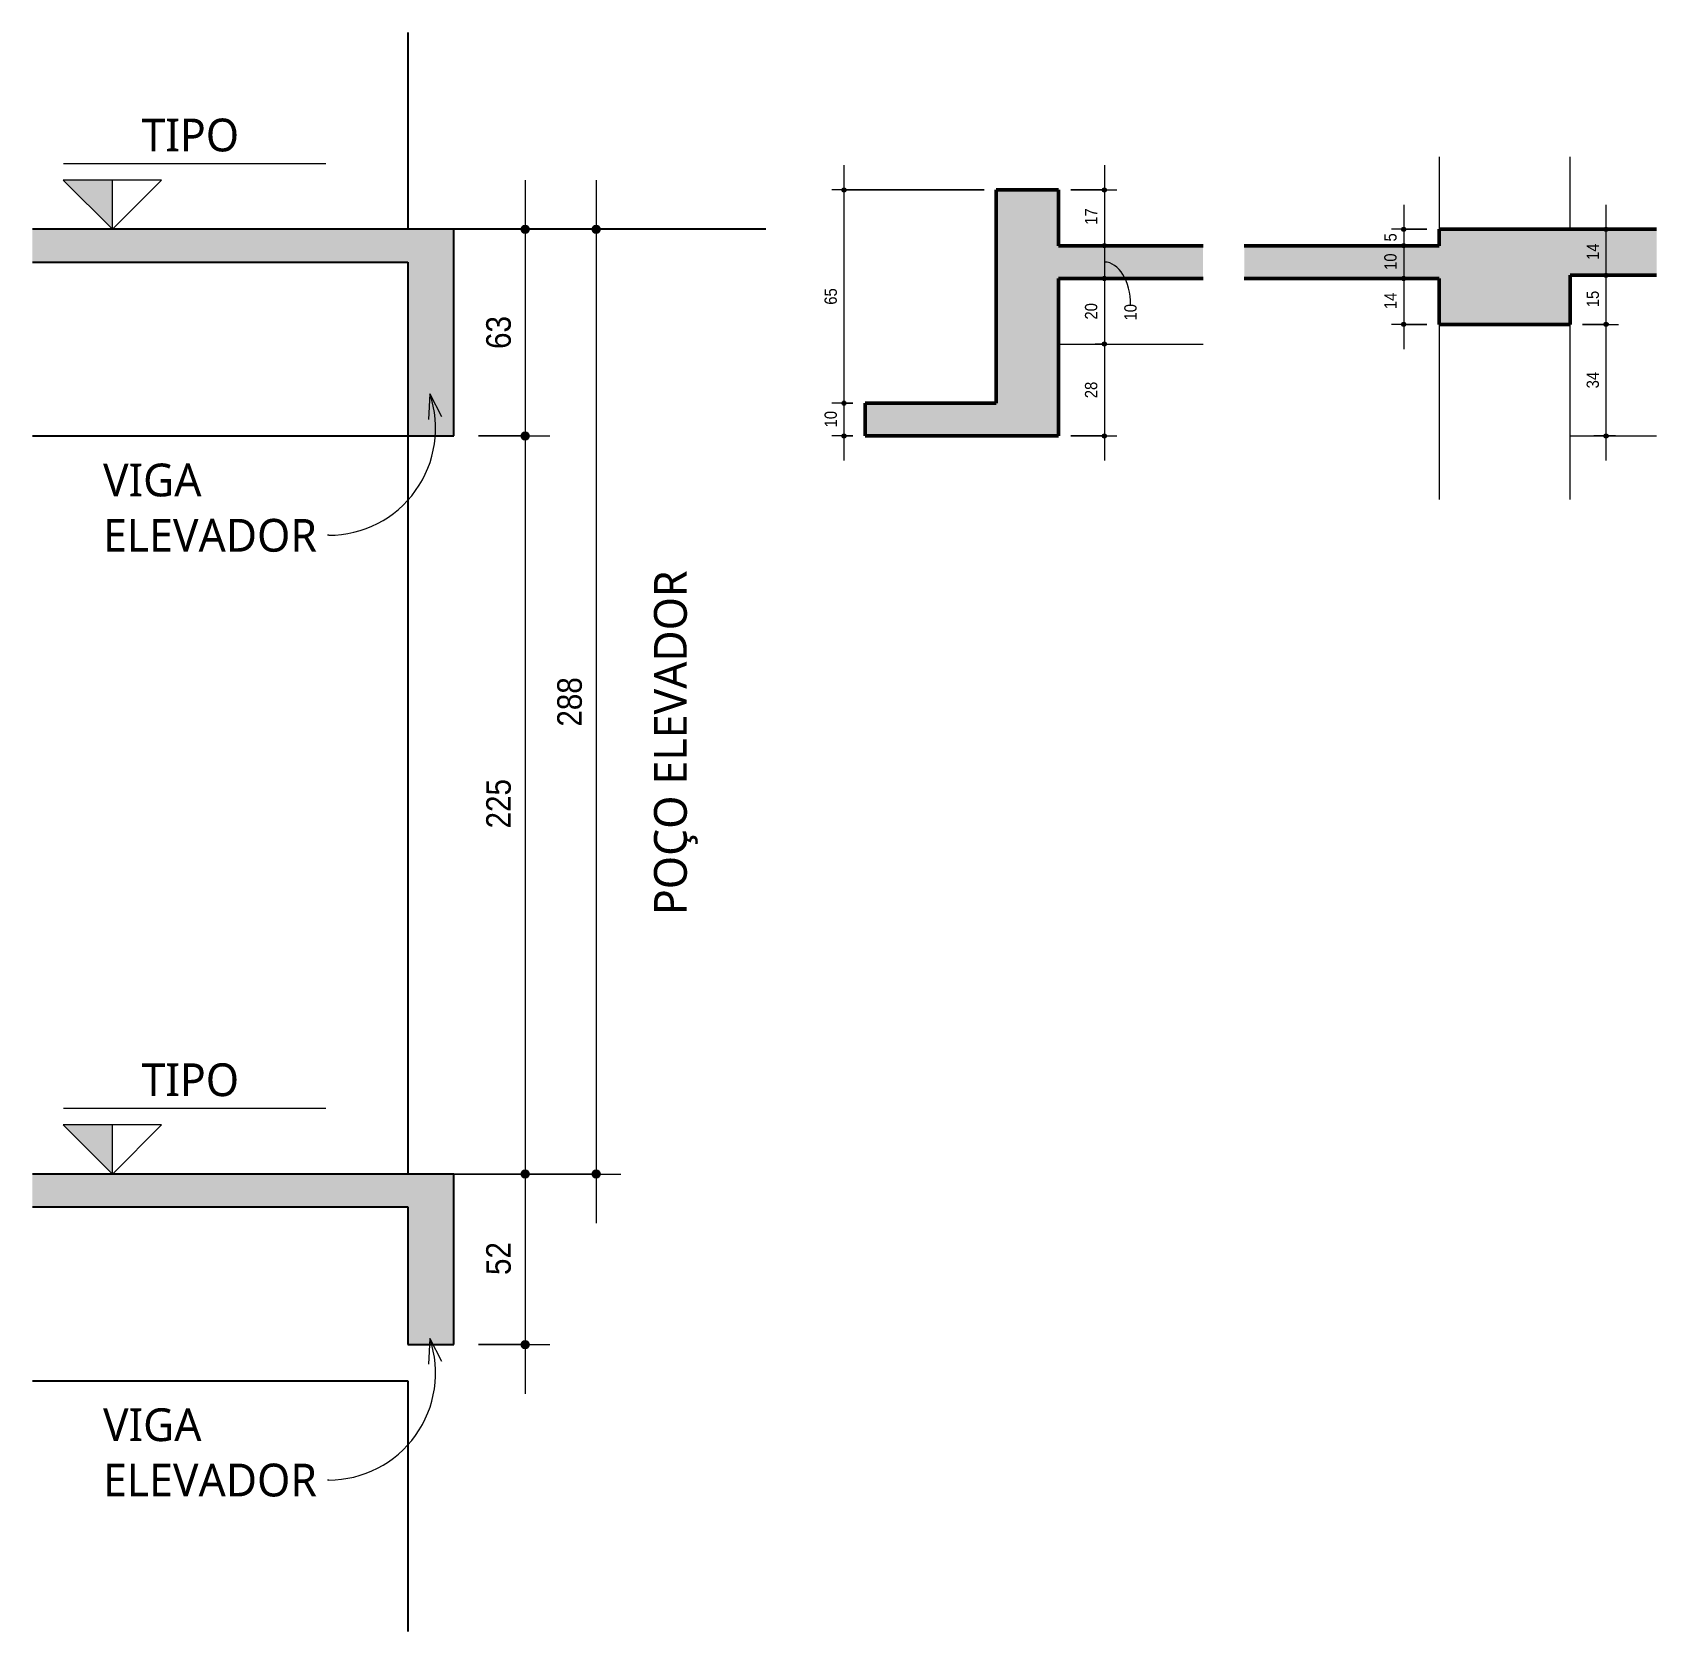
# Model space of a CAD drawing. Header units: centimetres. Extents: x -1968 to 25888, y -1244 to 84208.
# Drawn here: x 7335.2 to 7830.3, y 77005.5 to 77493 of the extents above; entities that cross this region are included whole.
import ezdxf

# ---------------------------------------------------------------- set-up
doc = ezdxf.new("R2010")
doc.units = ezdxf.units.CM
for name, color, linetype, lineweight in [('A-ANNO-DIMS', 7, 'Continuous', 9), ('A-ANNO-DIMS-25', 7, 'Continuous', 9), ('A-ANNO-DIMS-50', 7, 'Continuous', 9), ('A-DETL-GENF', 7, 'Continuous', 18), ('A-DETL-THIN', 7, 'Continuous', 18), ('A-FLOR', 7, 'Continuous', 18), ('G-ANNO-TEXT', 7, 'Continuous', 9), ('S-BEAM', 7, 'Continuous', 18), ('S-COLS', 7, 'Continuous', 18)]:
    doc.layers.add(name, color=color, linetype=linetype, lineweight=lineweight)
doc.layers.add('A-DETL', color=7, linetype='Continuous', lineweight=18, true_color=0x00a600)
doc.styles.add('Fira Sans', font='', dxfattribs={"width": 0.9, "height": 7.5})
doc.styles.add('Fira Sans_3', font='', dxfattribs={"width": 0.9, "height": 3.75})
doc.styles.add('Gadugi', font='gadugi.ttf', dxfattribs={"height": 10})
doc.styles.get('Fira Sans').set_extended_font_data('Fira Sans')
doc.styles.get('Fira Sans_3').set_extended_font_data('Fira Sans')
doc.dimstyles.new('PED_R80_1_5mm_ACIMA_As_ESQ__R00_3', dxfattribs={"dimscale": 30.48, "dimtxt": 10.229846, "dimasz": 0.328084, "dimexe": 0.246063, "dimexo": 0.246063, "dimgap": 0.049213, "dimtad": 1, "dimdec": 1, "dimrnd": 0.5, "dimdsep": 46, "dimtxsty": 'Fira Sans', "dimblk1": 'DOTSMALL', "dimblk2": 'DOTSMALL', "dimsah": 1, "dimcen": 0.09, "dimdle": 0.492126, "dimazin": 0, "dimtfac": 1, "dimtdec": 4, "dimtix": 1, "dimtmove": 0, "dimatfit": 3, "dimfxl": 1, "dimtvp": 1, "dimtolj": 1, "dimtzin": 0, "dimarcsym": 2})
doc.dimstyles.new('PED_R80_1_5mm_ACIMA_As_ESQ__R00_4', dxfattribs={"dimscale": 30.48, "dimtxt": 5.114923, "dimasz": 0.164042, "dimexe": 0.123031, "dimexo": 0.123031, "dimgap": 0.024606, "dimtad": 1, "dimdec": 1, "dimrnd": 0.5, "dimdsep": 46, "dimtxsty": 'Fira Sans_3', "dimblk1": 'DOTSMALL', "dimblk2": 'DOTSMALL', "dimsah": 1, "dimcen": 0.09, "dimdle": 0.246063, "dimazin": 0, "dimtfac": 1, "dimtdec": 4, "dimtix": 1, "dimtmove": 0, "dimatfit": 3, "dimfxl": 1, "dimtvp": 1, "dimtolj": 1, "dimtzin": 0, "dimarcsym": 2})
doc.dimstyles.new('PED_R80_1_5mm_ACIMA_As_ESQ__R00_5', dxfattribs={"dimscale": 30.48, "dimtxt": 5.114923, "dimasz": 0.164042, "dimexe": 0.123031, "dimexo": 0.123031, "dimgap": 0.024606, "dimtad": 1, "dimdec": 1, "dimrnd": 0.5, "dimdsep": 46, "dimtxsty": 'Fira Sans_3', "dimblk1": 'DOTSMALL', "dimblk2": 'DOTSMALL', "dimsah": 1, "dimcen": 0.09, "dimdle": 0.246063, "dimazin": 0, "dimtfac": 1, "dimtdec": 4, "dimtix": 1, "dimtmove": 1, "dimatfit": 3, "dimfxl": 1, "dimtvp": 1, "dimtolj": 1, "dimtzin": 0, "dimarcsym": 2})

# ---------------------------------------------------------------- blocks, each defined once
blk = doc.blocks.new('DIMBLOCK398-CT100 - CORTE VIGA_ELEVADOR')
at = {"layer": 'A-ANNO-DIMS-50', "true_color": 0x000032}
h = blk.add_hatch(color=178, dxfattribs=at)
edge = h.paths.add_edge_path(flags=0)
edge.add_arc((7485.38, 77433), 1.25, 0, 360)
h = blk.add_hatch(color=178, dxfattribs=at)
edge = h.paths.add_edge_path(flags=0)
edge.add_arc((7485.38, 77370), 1.25, 0, 360)
at = {"layer": 'A-ANNO-DIMS-50', "color": 178, "true_color": 0x000032}
for p, q in [((7485.38, 77448), (7485.38, 77370)), ((7471.11, 77433), (7492.88, 77433)), ((7485.38, 77433), (7471.11, 77433)), ((7471.11, 77370), (7492.88, 77370)), ((7485.38, 77370), (7471.11, 77370))]:
    blk.add_line(p, q, dxfattribs=at)
for centre in [(7485.38, 77433), (7485.38, 77370)]:
    blk.add_circle(centre, 1.25, dxfattribs=at)
at = {"layer": 'A-ANNO-DIMS-50', "color": 0, "insert": (7473.5, 77396.52), "char_height": 7.5, "width": 11.9611, "attachment_point": 1, "rotation": 90, "line_spacing_factor": 1.049215, "style": 'Fira Sans'}
blk.add_mtext('63', dxfattribs=at)
blk = doc.blocks.new('_DotSmall')
at = {"color": 0, "linetype": 'ByBlock', "const_width": 0.5}
blk.add_lwpolyline([(-0.0625, 0, 1), (0.0625, 0, 1)], format="xyb", close=True, dxfattribs=at)
blk = doc.blocks.new('DIMBLOCK399-CT100 - CORTE VIGA_ELEVADOR')
at = {"layer": 'A-ANNO-DIMS-50', "true_color": 0x000032}
h = blk.add_hatch(color=178, dxfattribs=at)
edge = h.paths.add_edge_path(flags=0)
edge.add_arc((7485.38, 77370), 1.25, 0, 360)
h = blk.add_hatch(color=178, dxfattribs=at)
edge = h.paths.add_edge_path(flags=0)
edge.add_arc((7485.38, 77145), 1.25, 0, 360)
at = {"layer": 'A-ANNO-DIMS-50', "color": 178, "true_color": 0x000032}
for p, q in [((7471.11, 77370), (7492.88, 77370)), ((7485.38, 77370), (7471.11, 77370)), ((7485.38, 77370), (7485.38, 77145)), ((7471.11, 77145), (7492.88, 77145)), ((7485.38, 77145), (7471.11, 77145))]:
    blk.add_line(p, q, dxfattribs=at)
for centre in [(7485.38, 77370), (7485.38, 77145)]:
    blk.add_circle(centre, 1.25, dxfattribs=at)
at = {"layer": 'A-ANNO-DIMS-50', "color": 0, "insert": (7473.5, 77250.35), "char_height": 7.5, "width": 17.1547, "attachment_point": 1, "rotation": 90, "line_spacing_factor": 1.049215, "style": 'Fira Sans'}
blk.add_mtext('225', dxfattribs=at)
blk = doc.blocks.new('DIMBLOCK400-CT100 - CORTE VIGA_ELEVADOR')
at = {"layer": 'A-ANNO-DIMS-50', "true_color": 0x000032}
h = blk.add_hatch(color=178, dxfattribs=at)
edge = h.paths.add_edge_path(flags=0)
edge.add_arc((7485.38, 77145), 1.25, 0, 360)
h = blk.add_hatch(color=178, dxfattribs=at)
edge = h.paths.add_edge_path(flags=0)
edge.add_arc((7485.38, 77093), 1.25, 0, 360)
at = {"layer": 'A-ANNO-DIMS-50', "color": 178, "true_color": 0x000032}
for p, q in [((7471.11, 77145), (7492.88, 77145)), ((7485.38, 77145), (7471.11, 77145)), ((7485.38, 77145), (7485.38, 77078)), ((7471.11, 77093), (7492.88, 77093)), ((7485.38, 77093), (7471.11, 77093))]:
    blk.add_line(p, q, dxfattribs=at)
for centre in [(7485.38, 77145), (7485.38, 77093)]:
    blk.add_circle(centre, 1.25, dxfattribs=at)
at = {"layer": 'A-ANNO-DIMS-50', "color": 0, "insert": (7473.5, 77114.21), "char_height": 7.5, "width": 11.4889, "attachment_point": 1, "rotation": 90, "line_spacing_factor": 1.049215, "style": 'Fira Sans'}
blk.add_mtext('52', dxfattribs=at)
blk = doc.blocks.new('DIMBLOCK401-CT100 - CORTE VIGA_ELEVADOR')
at = {"layer": 'A-ANNO-DIMS-50', "true_color": 0x000032}
h = blk.add_hatch(color=178, dxfattribs=at)
edge = h.paths.add_edge_path(flags=0)
edge.add_arc((7507.04, 77433), 1.25, 0, 360)
h = blk.add_hatch(color=178, dxfattribs=at)
edge = h.paths.add_edge_path(flags=0)
edge.add_arc((7507.04, 77145), 1.25, 0, 360)
at = {"layer": 'A-ANNO-DIMS-50', "color": 178, "true_color": 0x000032}
for p, q in [((7507.04, 77448), (7507.04, 77130)), ((7457.11, 77433), (7514.54, 77433)), ((7507.04, 77433), (7457.11, 77433)), ((7457.11, 77145), (7514.54, 77145)), ((7507.04, 77145), (7457.11, 77145))]:
    blk.add_line(p, q, dxfattribs=at)
for centre in [(7507.04, 77433), (7507.04, 77145)]:
    blk.add_circle(centre, 1.25, dxfattribs=at)
at = {"layer": 'A-ANNO-DIMS-50', "color": 0, "insert": (7495.16, 77281.39), "char_height": 7.5, "width": 18.2563, "attachment_point": 1, "rotation": 90, "line_spacing_factor": 1.049215, "style": 'Fira Sans'}
blk.add_mtext('288', dxfattribs=at)
blk = doc.blocks.new('DIMBLOCK402-DT100 - DETALHE 1')
at = {"layer": 'A-ANNO-DIMS-25', "true_color": 0x000032}
h = blk.add_hatch(color=178, dxfattribs=at)
edge = h.paths.add_edge_path(flags=0)
edge.add_arc((7582.61, 77380), 0.625, 0, 360)
h = blk.add_hatch(color=178, dxfattribs=at)
edge = h.paths.add_edge_path(flags=0)
edge.add_arc((7582.61, 77370), 0.625, 0, 360)
at = {"layer": 'A-ANNO-DIMS-25', "color": 178, "true_color": 0x000032}
for p, q in [((7585.28, 77380), (7578.86, 77380)), ((7582.61, 77362.5), (7582.61, 77380)), ((7582.61, 77380), (7585.28, 77380)), ((7585.28, 77370), (7578.86, 77370)), ((7582.61, 77370), (7585.28, 77370))]:
    blk.add_line(p, q, dxfattribs=at)
for centre in [(7582.61, 77380), (7582.61, 77370)]:
    blk.add_circle(centre, 0.625, dxfattribs=at)
at = {"layer": 'A-ANNO-DIMS-25', "color": 0, "insert": (7576.66, 77372.61), "char_height": 3.75, "width": 5.7445, "attachment_point": 1, "rotation": 90, "line_spacing_factor": 1.049215, "style": 'Fira Sans_3'}
blk.add_mtext('10', dxfattribs=at)
blk = doc.blocks.new('DIMBLOCK403-DT100 - DETALHE 1')
at = {"layer": 'A-ANNO-DIMS-25', "true_color": 0x000032}
h = blk.add_hatch(color=178, dxfattribs=at)
edge = h.paths.add_edge_path(flags=0)
edge.add_arc((7582.61, 77445), 0.625, 0, 360)
h = blk.add_hatch(color=178, dxfattribs=at)
edge = h.paths.add_edge_path(flags=0)
edge.add_arc((7582.61, 77380), 0.625, 0, 360)
at = {"layer": 'A-ANNO-DIMS-25', "color": 178, "true_color": 0x000032}
for p, q in [((7582.61, 77380), (7582.61, 77452.5)), ((7625.28, 77445), (7578.86, 77445)), ((7582.61, 77445), (7625.28, 77445)), ((7585.28, 77380), (7578.86, 77380)), ((7582.61, 77380), (7585.28, 77380))]:
    blk.add_line(p, q, dxfattribs=at)
for centre in [(7582.61, 77445), (7582.61, 77380)]:
    blk.add_circle(centre, 0.625, dxfattribs=at)
at = {"layer": 'A-ANNO-DIMS-25', "color": 0, "insert": (7576.66, 77410.01), "char_height": 3.75, "width": 5.9805, "attachment_point": 1, "rotation": 90, "line_spacing_factor": 1.049215, "style": 'Fira Sans_3'}
blk.add_mtext('65', dxfattribs=at)
blk = doc.blocks.new('DIMBLOCK404-DT100 - DETALHE 1')
at = {"layer": 'A-ANNO-DIMS-25', "true_color": 0x000032}
h = blk.add_hatch(color=178, dxfattribs=at)
edge = h.paths.add_edge_path(flags=0)
edge.add_arc((7661.99, 77445), 0.625, 0, 360)
h = blk.add_hatch(color=178, dxfattribs=at)
edge = h.paths.add_edge_path(flags=0)
edge.add_arc((7661.99, 77428), 0.625, 0, 360)
at = {"layer": 'A-ANNO-DIMS-25', "color": 178, "true_color": 0x000032}
for p, q in [((7661.99, 77452.5), (7661.99, 77428)), ((7651.78, 77445), (7665.74, 77445)), ((7661.99, 77445), (7651.78, 77445)), ((7659.13, 77428), (7665.74, 77428)), ((7661.99, 77428), (7659.13, 77428))]:
    blk.add_line(p, q, dxfattribs=at)
for centre in [(7661.99, 77445), (7661.99, 77428)]:
    blk.add_circle(centre, 0.625, dxfattribs=at)
at = {"layer": 'A-ANNO-DIMS-25', "color": 0, "insert": (7656.05, 77434.37), "char_height": 3.75, "width": 5.1149, "attachment_point": 1, "rotation": 90, "line_spacing_factor": 1.049215, "style": 'Fira Sans_3'}
blk.add_mtext('17', dxfattribs=at)
blk = doc.blocks.new('DIMBLOCK405-DT100 - DETALHE 1')
at = {"layer": 'A-ANNO-DIMS-25', "true_color": 0x000032}
h = blk.add_hatch(color=178, dxfattribs=at)
edge = h.paths.add_edge_path(flags=0)
edge.add_arc((7661.99, 77428), 0.625, 0, 360)
h = blk.add_hatch(color=178, dxfattribs=at)
edge = h.paths.add_edge_path(flags=0)
edge.add_arc((7661.99, 77418), 0.625, 0, 360)
at = {"layer": 'A-ANNO-DIMS-25', "color": 178, "true_color": 0x000032}
for p, q in [((7659.13, 77428), (7665.74, 77428)), ((7661.99, 77428), (7659.13, 77428)), ((7661.99, 77428), (7661.99, 77418)), ((7659.13, 77418), (7665.74, 77418)), ((7661.99, 77418), (7659.13, 77418))]:
    blk.add_line(p, q, dxfattribs=at)
for centre in [(7661.99, 77428), (7661.99, 77418)]:
    blk.add_circle(centre, 0.625, dxfattribs=at)
blk.add_ellipse((7661.99, 77409.99), major_axis=(0, 13.01), ratio=0.613101, start_param=4.712389, end_param=6.283185, dxfattribs=at)
at = {"layer": 'A-ANNO-DIMS-25', "color": 0, "insert": (7668.05, 77405.2), "char_height": 3.75, "width": 5.7445, "attachment_point": 1, "rotation": 90, "line_spacing_factor": 1.049215, "style": 'Fira Sans_3'}
blk.add_mtext('10', dxfattribs=at)
blk = doc.blocks.new('DIMBLOCK406-DT100 - DETALHE 1')
at = {"layer": 'A-ANNO-DIMS-25', "true_color": 0x000032}
h = blk.add_hatch(color=178, dxfattribs=at)
edge = h.paths.add_edge_path(flags=0)
edge.add_arc((7661.99, 77418), 0.625, 0, 360)
h = blk.add_hatch(color=178, dxfattribs=at)
edge = h.paths.add_edge_path(flags=0)
edge.add_arc((7661.99, 77398), 0.625, 0, 360)
at = {"layer": 'A-ANNO-DIMS-25', "color": 178, "true_color": 0x000032}
for p, q in [((7659.13, 77418), (7665.74, 77418)), ((7661.99, 77418), (7659.13, 77418)), ((7661.99, 77418), (7661.99, 77398)), ((7659.13, 77398), (7665.74, 77398)), ((7661.99, 77398), (7659.13, 77398))]:
    blk.add_line(p, q, dxfattribs=at)
for centre in [(7661.99, 77418), (7661.99, 77398)]:
    blk.add_circle(centre, 0.625, dxfattribs=at)
at = {"layer": 'A-ANNO-DIMS-25', "color": 0, "insert": (7656.05, 77405.48), "char_height": 3.75, "width": 6.0592, "attachment_point": 1, "rotation": 90, "line_spacing_factor": 1.049215, "style": 'Fira Sans_3'}
blk.add_mtext('20', dxfattribs=at)
blk = doc.blocks.new('DIMBLOCK407-DT100 - DETALHE 1')
at = {"layer": 'A-ANNO-DIMS-25', "true_color": 0x000032}
h = blk.add_hatch(color=178, dxfattribs=at)
edge = h.paths.add_edge_path(flags=0)
edge.add_arc((7661.99, 77398), 0.625, 0, 360)
h = blk.add_hatch(color=178, dxfattribs=at)
edge = h.paths.add_edge_path(flags=0)
edge.add_arc((7661.99, 77370), 0.625, 0, 360)
at = {"layer": 'A-ANNO-DIMS-25', "color": 178, "true_color": 0x000032}
for p, q in [((7659.13, 77398), (7665.74, 77398)), ((7661.99, 77398), (7659.13, 77398)), ((7661.99, 77398), (7661.99, 77362.5)), ((7651.78, 77370), (7665.74, 77370)), ((7661.99, 77370), (7651.78, 77370))]:
    blk.add_line(p, q, dxfattribs=at)
for centre in [(7661.99, 77398), (7661.99, 77370)]:
    blk.add_circle(centre, 0.625, dxfattribs=at)
at = {"layer": 'A-ANNO-DIMS-25', "color": 0, "insert": (7656.05, 77381.51), "char_height": 3.75, "width": 5.9805, "attachment_point": 1, "rotation": 90, "line_spacing_factor": 1.049215, "style": 'Fira Sans_3'}
blk.add_mtext('28', dxfattribs=at)
blk = doc.blocks.new('DIMBLOCK408-DT100 - DETALHE 2')
at = {"layer": 'A-ANNO-DIMS-25', "true_color": 0x000032}
h = blk.add_hatch(color=178, dxfattribs=at)
edge = h.paths.add_edge_path(flags=0)
edge.add_arc((7753.25, 77433), 0.625, 0, 360)
h = blk.add_hatch(color=178, dxfattribs=at)
edge = h.paths.add_edge_path(flags=0)
edge.add_arc((7753.25, 77428), 0.625, 0, 360)
at = {"layer": 'A-ANNO-DIMS-25', "color": 178, "true_color": 0x000032}
for p, q in [((7753.25, 77440.5), (7753.25, 77428)), ((7760.27, 77433), (7749.5, 77433)), ((7753.25, 77433), (7760.27, 77433)), ((7750.38, 77428), (7757, 77428)), ((7753.25, 77428), (7750.38, 77428))]:
    blk.add_line(p, q, dxfattribs=at)
for centre in [(7753.25, 77433), (7753.25, 77428)]:
    blk.add_circle(centre, 0.625, dxfattribs=at)
at = {"layer": 'A-ANNO-DIMS-25', "color": 0, "insert": (7747.31, 77429.29), "char_height": 3.75, "width": 2.9116, "attachment_point": 1, "rotation": 90, "line_spacing_factor": 1.049215, "style": 'Fira Sans_3'}
blk.add_mtext('5', dxfattribs=at)
blk = doc.blocks.new('DIMBLOCK409-DT100 - DETALHE 2')
at = {"layer": 'A-ANNO-DIMS-25', "true_color": 0x000032}
h = blk.add_hatch(color=178, dxfattribs=at)
edge = h.paths.add_edge_path(flags=0)
edge.add_arc((7753.25, 77428), 0.625, 0, 360)
h = blk.add_hatch(color=178, dxfattribs=at)
edge = h.paths.add_edge_path(flags=0)
edge.add_arc((7753.25, 77418), 0.625, 0, 360)
at = {"layer": 'A-ANNO-DIMS-25', "color": 178, "true_color": 0x000032}
for p, q in [((7750.38, 77428), (7757, 77428)), ((7753.25, 77428), (7750.38, 77428)), ((7753.25, 77428), (7753.25, 77418)), ((7750.38, 77418), (7757, 77418)), ((7753.25, 77418), (7750.38, 77418))]:
    blk.add_line(p, q, dxfattribs=at)
for centre in [(7753.25, 77428), (7753.25, 77418)]:
    blk.add_circle(centre, 0.625, dxfattribs=at)
at = {"layer": 'A-ANNO-DIMS-25', "color": 0, "insert": (7747.31, 77420.61), "char_height": 3.75, "width": 5.7445, "attachment_point": 1, "rotation": 90, "line_spacing_factor": 1.049215, "style": 'Fira Sans_3'}
blk.add_mtext('10', dxfattribs=at)
blk = doc.blocks.new('DIMBLOCK410-DT100 - DETALHE 2')
at = {"layer": 'A-ANNO-DIMS-25', "true_color": 0x000032}
h = blk.add_hatch(color=178, dxfattribs=at)
edge = h.paths.add_edge_path(flags=0)
edge.add_arc((7753.25, 77418), 0.625, 0, 360)
h = blk.add_hatch(color=178, dxfattribs=at)
edge = h.paths.add_edge_path(flags=0)
edge.add_arc((7753.25, 77404), 0.625, 0, 360)
at = {"layer": 'A-ANNO-DIMS-25', "color": 178, "true_color": 0x000032}
for p, q in [((7750.38, 77418), (7757, 77418)), ((7753.25, 77418), (7750.38, 77418)), ((7753.25, 77418), (7753.25, 77396.5)), ((7760.27, 77404), (7749.5, 77404)), ((7753.25, 77404), (7760.27, 77404))]:
    blk.add_line(p, q, dxfattribs=at)
for centre in [(7753.25, 77418), (7753.25, 77404)]:
    blk.add_circle(centre, 0.625, dxfattribs=at)
at = {"layer": 'A-ANNO-DIMS-25', "color": 0, "insert": (7747.31, 77408.67), "char_height": 3.75, "width": 5.5871, "attachment_point": 1, "rotation": 90, "line_spacing_factor": 1.049215, "style": 'Fira Sans_3'}
blk.add_mtext('14', dxfattribs=at)
blk = doc.blocks.new('DIMBLOCK411-DT100 - DETALHE 2')
at = {"layer": 'A-ANNO-DIMS-25', "true_color": 0x000032}
h = blk.add_hatch(color=178, dxfattribs=at)
edge = h.paths.add_edge_path(flags=0)
edge.add_arc((7814.95, 77404), 0.625, 0, 360)
h = blk.add_hatch(color=178, dxfattribs=at)
edge = h.paths.add_edge_path(flags=0)
edge.add_arc((7814.95, 77370), 0.625, 0, 360)
at = {"layer": 'A-ANNO-DIMS-25', "color": 178, "true_color": 0x000032}
for p, q in [((7807.77, 77404), (7818.7, 77404)), ((7814.95, 77404), (7807.77, 77404)), ((7814.95, 77362.5), (7814.95, 77404)), ((7817.82, 77370), (7811.2, 77370)), ((7814.95, 77370), (7817.82, 77370))]:
    blk.add_line(p, q, dxfattribs=at)
for centre in [(7814.95, 77404), (7814.95, 77370)]:
    blk.add_circle(centre, 0.625, dxfattribs=at)
at = {"layer": 'A-ANNO-DIMS-25', "color": 0, "insert": (7809.01, 77384.51), "char_height": 3.75, "width": 5.9805, "attachment_point": 1, "rotation": 90, "line_spacing_factor": 1.049215, "style": 'Fira Sans_3'}
blk.add_mtext('34', dxfattribs=at)
blk = doc.blocks.new('DIMBLOCK412-DT100 - DETALHE 2')
at = {"layer": 'A-ANNO-DIMS-25', "true_color": 0x000032}
h = blk.add_hatch(color=178, dxfattribs=at)
edge = h.paths.add_edge_path(flags=0)
edge.add_arc((7814.95, 77419), 0.625, 0, 360)
h = blk.add_hatch(color=178, dxfattribs=at)
edge = h.paths.add_edge_path(flags=0)
edge.add_arc((7814.95, 77404), 0.625, 0, 360)
at = {"layer": 'A-ANNO-DIMS-25', "color": 178, "true_color": 0x000032}
for p, q in [((7817.82, 77419), (7811.2, 77419)), ((7814.95, 77404), (7814.95, 77419)), ((7814.95, 77419), (7817.82, 77419)), ((7807.77, 77404), (7818.7, 77404)), ((7814.95, 77404), (7807.77, 77404))]:
    blk.add_line(p, q, dxfattribs=at)
for centre in [(7814.95, 77419), (7814.95, 77404)]:
    blk.add_circle(centre, 0.625, dxfattribs=at)
at = {"layer": 'A-ANNO-DIMS-25', "color": 0, "insert": (7809.01, 77409.24), "char_height": 3.75, "width": 5.4297, "attachment_point": 1, "rotation": 90, "line_spacing_factor": 1.049215, "style": 'Fira Sans_3'}
blk.add_mtext('15', dxfattribs=at)
blk = doc.blocks.new('DIMBLOCK413-DT100 - DETALHE 2')
at = {"layer": 'A-ANNO-DIMS-25', "true_color": 0x000032}
h = blk.add_hatch(color=178, dxfattribs=at)
edge = h.paths.add_edge_path(flags=0)
edge.add_arc((7814.95, 77433), 0.625, 0, 360)
h = blk.add_hatch(color=178, dxfattribs=at)
edge = h.paths.add_edge_path(flags=0)
edge.add_arc((7814.95, 77419), 0.625, 0, 360)
at = {"layer": 'A-ANNO-DIMS-25', "color": 178, "true_color": 0x000032}
for p, q in [((7814.95, 77419), (7814.95, 77440.5)), ((7807.77, 77433), (7818.7, 77433)), ((7814.95, 77433), (7807.77, 77433)), ((7817.82, 77419), (7811.2, 77419)), ((7814.95, 77419), (7817.82, 77419))]:
    blk.add_line(p, q, dxfattribs=at)
for centre in [(7814.95, 77433), (7814.95, 77419)]:
    blk.add_circle(centre, 0.625, dxfattribs=at)
at = {"layer": 'A-ANNO-DIMS-25', "color": 0, "insert": (7809.01, 77423.67), "char_height": 3.75, "width": 5.5871, "attachment_point": 1, "rotation": 90, "line_spacing_factor": 1.049215, "style": 'Fira Sans_3'}
blk.add_mtext('14', dxfattribs=at)

msp = doc.modelspace()

# ---------------------------------------------------------------- hatches: boundary and pattern name
at = {"layer": 'A-DETL-GENF'}
for points in [[(7359.52, 77433), (7359.52, 77447.97), (7344.54, 77447.97), (7359.51, 77433)], [(7359.52, 77145), (7359.52, 77159.97), (7344.54, 77159.97), (7359.51, 77145)]]:
    msp.add_hatch(color=256, dxfattribs=at).paths.add_polyline_path(points, flags=0)
at = {"layer": 'A-FLOR', "true_color": 0xa6a6a6}
for points in [[(7344.54, 77423), (7449.61, 77423), (7449.61, 77433), (7335.17, 77433), (7335.17, 77423)], [(7830.32, 77419), (7830.32, 77433), (7804.02, 77433), (7804.02, 77419)], [(7692.08, 77418), (7692.08, 77428), (7648.03, 77428), (7648.03, 77418)], [(7779.02, 77418), (7779.02, 77428), (7704.64, 77428), (7704.64, 77418)], [(7589.03, 77370), (7629.03, 77370), (7629.03, 77380), (7589.03, 77380)], [(7449.61, 77135), (7449.61, 77145), (7335.17, 77145), (7335.17, 77135), (7359.52, 77135)]]:
    msp.add_hatch(color=253, dxfattribs=at).paths.add_polyline_path(points, flags=0)
at = {"layer": 'S-BEAM', "true_color": 0xa6a6a6}
for points in [[(7648.03, 77370), (7648.03, 77445), (7629.03, 77445), (7629.03, 77370)], [(7449.61, 77370), (7463.61, 77370), (7463.61, 77433), (7449.61, 77433), (7449.61, 77423)], [(7779.02, 77404), (7804.02, 77404), (7804.02, 77433), (7764.02, 77433), (7764.03, 77428), (7779.02, 77428), (7779.02, 77418), (7764.02, 77418), (7764.02, 77404)], [(7449.61, 77093), (7463.61, 77093), (7463.61, 77145), (7449.61, 77145), (7449.61, 77135)]]:
    msp.add_hatch(color=253, dxfattribs=at).paths.add_polyline_path(points, flags=0)

# ---------------------------------------------------------------- linework, layer by layer
at = {"layer": 'A-DETL', "color": 7}
for p, q in [((7344.58, 77453.1), (7424.58, 77453.1)), ((7359.52, 77433), (7374.49, 77447.97)), ((7374.49, 77447.97), (7359.52, 77447.97)), ((7344.58, 77165.1), (7424.58, 77165.1)), ((7359.52, 77145), (7374.49, 77159.97)), ((7374.49, 77159.97), (7359.52, 77159.97))]:
    msp.add_line(p, q, dxfattribs=at)
at = {"layer": 'A-DETL-THIN'}
for p, q in [((7359.52, 77447.97), (7344.54, 77447.97)), ((7344.54, 77447.97), (7359.52, 77433)), ((7359.52, 77433), (7359.52, 77447.97)), ((7359.52, 77159.97), (7344.54, 77159.97)), ((7344.54, 77159.97), (7359.52, 77145)), ((7359.52, 77145), (7359.52, 77159.97))]:
    msp.add_line(p, q, dxfattribs=at)
at = {"layer": 'A-FLOR', "lineweight": 25}
for p, q in [((7449.61, 77433), (7335.17, 77433)), ((7335.17, 77423), (7449.61, 77423)), ((7449.61, 77145), (7335.17, 77145)), ((7335.17, 77135), (7449.61, 77135))]:
    msp.add_line(p, q, dxfattribs=at)
at = {"layer": 'A-FLOR', "lineweight": 50}
for p, q in [((7830.32, 77433), (7804.02, 77433)), ((7692.08, 77428), (7648.03, 77428)), ((7764.02, 77428), (7704.64, 77428)), ((7648.03, 77418), (7692.08, 77418)), ((7704.64, 77418), (7764.02, 77418)), ((7804.02, 77419), (7830.32, 77419)), ((7629.03, 77380), (7589.03, 77380)), ((7589.03, 77380), (7589.03, 77370)), ((7589.03, 77370), (7629.03, 77370))]:
    msp.add_line(p, q, dxfattribs=at)
at = {"layer": 'G-ANNO-TEXT'}
for p, q in [((7456.31, 77382.82), (7455.94, 77375.06)), ((7456.31, 77382.82), (7459.86, 77375.91)), ((7425.48, 77339.71), (7425.14, 77339.71)), ((7456.31, 77094.82), (7455.94, 77087.06)), ((7456.31, 77094.82), (7459.86, 77087.91)), ((7425.48, 77051.71), (7425.14, 77051.71))]:
    msp.add_line(p, q, dxfattribs=at)
for centre in [(7425.48, 77372.29), (7425.48, 77084.29)]:
    msp.add_arc(centre, 32.58, 270, 18.8521, dxfattribs=at)
at = {"layer": 'S-BEAM', "lineweight": 50}
for p, q in [((7648.03, 77445), (7629.03, 77445)), ((7629.03, 77445), (7629.03, 77380)), ((7648.03, 77428), (7648.03, 77445)), ((7804.02, 77433), (7764.02, 77433)), ((7764.02, 77433), (7764.02, 77428)), ((7648.03, 77370), (7648.03, 77418)), ((7764.02, 77418), (7764.02, 77404)), ((7804.02, 77404), (7804.02, 77419)), ((7764.02, 77404), (7804.02, 77404)), ((7629.03, 77370), (7648.03, 77370))]:
    msp.add_line(p, q, dxfattribs=at)
at = {"layer": 'S-BEAM', "lineweight": 25}
for p, q in [((7463.61, 77433), (7449.61, 77433)), ((7463.61, 77370), (7463.61, 77433)), ((7449.61, 77423), (7449.61, 77370)), ((7335.17, 77370), (7449.61, 77370)), ((7449.61, 77370), (7463.61, 77370)), ((7463.61, 77145), (7449.61, 77145)), ((7463.61, 77093), (7463.61, 77145)), ((7449.61, 77135), (7449.61, 77093)), ((7449.61, 77093), (7463.61, 77093)), ((7335.17, 77082), (7449.61, 77082))]:
    msp.add_line(p, q, dxfattribs=at)
at = {"layer": 'S-BEAM'}
for p, q in [((7648.03, 77398), (7692.08, 77398)), ((7804.02, 77370), (7830.32, 77370))]:
    msp.add_line(p, q, dxfattribs=at)
at = {"layer": 'S-COLS', "lineweight": 25}
for p, q in [((7449.61, 77493), (7449.61, 77433)), ((7558.71, 77433), (7463.61, 77433)), ((7449.61, 77370), (7449.61, 77145)), ((7449.61, 77082), (7449.61, 77005.54))]:
    msp.add_line(p, q, dxfattribs=at)
at = {"layer": 'S-COLS'}
for p, q in [((7764.02, 77455.14), (7764.02, 77433)), ((7804.02, 77433), (7804.02, 77455.14)), ((7764.02, 77404), (7764.02, 77350.65)), ((7804.02, 77350.65), (7804.02, 77404))]:
    msp.add_line(p, q, dxfattribs=at)

# ---------------------------------------------------------------- texts
at = {"layer": 'G-ANNO-TEXT', "char_height": 10, "attachment_point": 1, "style": 'Gadugi'}
for s, insert, width in [('TIPO', (7368.47, 77466.74), 36.0759), ('VIGA', (7356.68, 77361.58), 38.481), ('ELEVADOR', (7356.68, 77344.71), 82.9747), ('TIPO', (7368.47, 77178.74), 36.0759), ('VIGA', (7356.68, 77073.58), 38.481), ('ELEVADOR', (7356.68, 77056.71), 82.9747)]:
    msp.add_mtext(s, dxfattribs=dict(at, insert=insert, width=width))
at = {"layer": 'G-ANNO-TEXT', "insert": (7524.67, 77223.94), "char_height": 10, "width": 133.8818, "attachment_point": 1, "rotation": 90, "style": 'Gadugi'}
msp.add_mtext('POÇO ELEVADOR', dxfattribs=at)

# ---------------------------------------------------------------- dimensions: what is measured, and where the dimension line sits
at = {"layer": 'A-ANNO-DIMS', "color": 178, "true_color": 0x000032}
for base, p1, p2, dimstyle, override, picture, middle in [((7582.61, 77445), (7589.03, 77380), (7629.03, 77445), 'PED_R80_1_5mm_ACIMA_As_ESQ__R00_4', {"dimpost": '<>', "dimfxl": 76.320836}, 'DIMBLOCK403-DT100 - DETALHE 1', (7579.95, 77412.5)), ((7661.99, 77428), (7648.03, 77445), (7662.88, 77428), 'PED_R80_1_5mm_ACIMA_As_ESQ__R00_4', {"dimpost": '<>', "dimfxl": 22.570581}, 'DIMBLOCK404-DT100 - DETALHE 1', (7659.34, 77436.5)), ((7507.04, 77145), (7449.61, 77433), (7449.61, 77145), 'PED_R80_1_5mm_ACIMA_As_ESQ__R00_3', {"dimpost": '<>', "dimfxl": 288.001}, 'DIMBLOCK401-CT100 - CORTE VIGA_ELEVADOR', (7501.73, 77289)), ((7485.38, 77370), (7463.61, 77433), (7463.61, 77370), 'PED_R80_1_5mm_ACIMA_As_ESQ__R00_3', {"dimpost": '<>', "dimfxl": 63}, 'DIMBLOCK398-CT100 - CORTE VIGA_ELEVADOR', (7480.07, 77401.5)), ((7753.25, 77428), (7764.02, 77433), (7754.13, 77428), 'PED_R80_1_5mm_ACIMA_As_ESQ__R00_4', {"dimpost": '<>', "dimfxl": 11.082648}, 'DIMBLOCK408-DT100 - DETALHE 2', (7750.59, 77430.5)), ((7814.95, 77433), (7814.07, 77419), (7804.02, 77433), 'PED_R80_1_5mm_ACIMA_As_ESQ__R00_4', {"dimpost": '<>', "dimfxl": 17.230328}, 'DIMBLOCK413-DT100 - DETALHE 2', (7812.33, 77426)), ((7753.25, 77418), (7754.13, 77428), (7754.13, 77418), 'PED_R80_1_5mm_ACIMA_As_ESQ__R00_4', {"dimpost": '<>', "dimfxl": 10}, 'DIMBLOCK409-DT100 - DETALHE 2', (7750.59, 77423)), ((7661.99, 77398), (7662.88, 77418), (7662.88, 77398), 'PED_R80_1_5mm_ACIMA_As_ESQ__R00_4', {"dimpost": '<>', "dimfxl": 20}, 'DIMBLOCK406-DT100 - DETALHE 1', (7659.33, 77408)), ((7753.25, 77404), (7754.13, 77418), (7764.02, 77404), 'PED_R80_1_5mm_ACIMA_As_ESQ__R00_4', {"dimpost": '<>', "dimfxl": 17.142435}, 'DIMBLOCK410-DT100 - DETALHE 2', (7750.62, 77411)), ((7814.95, 77419), (7804.02, 77404), (7814.07, 77419), 'PED_R80_1_5mm_ACIMA_As_ESQ__R00_4', {"dimpost": '<>', "dimfxl": 18.053869}, 'DIMBLOCK412-DT100 - DETALHE 2', (7812.3, 77411.5)), ((7814.95, 77404), (7814.07, 77370), (7804.02, 77404), 'PED_R80_1_5mm_ACIMA_As_ESQ__R00_4', {"dimpost": '<>', "dimfxl": 35.452957}, 'DIMBLOCK411-DT100 - DETALHE 2', (7812.3, 77387)), ((7661.99, 77370), (7662.88, 77398), (7648.03, 77370), 'PED_R80_1_5mm_ACIMA_As_ESQ__R00_4', {"dimpost": '<>', "dimfxl": 31.694182}, 'DIMBLOCK407-DT100 - DETALHE 1', (7659.33, 77384)), ((7582.61, 77380), (7589.03, 77370), (7589.03, 77380), 'PED_R80_1_5mm_ACIMA_As_ESQ__R00_4', {"dimpost": '<>', "dimfxl": 10}, 'DIMBLOCK402-DT100 - DETALHE 1', (7579.95, 77375)), ((7485.38, 77145), (7463.61, 77370), (7463.61, 77145), 'PED_R80_1_5mm_ACIMA_As_ESQ__R00_3', {"dimpost": '<>', "dimfxl": 225}, 'DIMBLOCK399-CT100 - CORTE VIGA_ELEVADOR', (7480.07, 77257.5)), ((7485.38, 77093), (7463.61, 77145), (7463.61, 77093), 'PED_R80_1_5mm_ACIMA_As_ESQ__R00_3', {"dimpost": '<>', "dimfxl": 52}, 'DIMBLOCK400-CT100 - CORTE VIGA_ELEVADOR', (7480.07, 77119))]:
    dim = msp.add_linear_dim(base=base, p1=p1, p2=p2, angle=90, dimstyle=dimstyle, override=override, dxfattribs=at)
    dim.commit()
    dim.dimension.update_dxf_attribs({"geometry": picture, "text_midpoint": middle})
dim = msp.add_linear_dim(base=(7661.99, 77418), p1=(7662.88, 77428), p2=(7662.88, 77418), angle=90, dimstyle='PED_R80_1_5mm_ACIMA_As_ESQ__R00_5', override={"dimpost": '<>', "dimfxl": 10}, dxfattribs=at)
dim.commit()
dim.dimension.update_dxf_attribs({"geometry": 'DIMBLOCK405-DT100 - DETALHE 1', "text_midpoint": (7670.55, 77408.08), "dimtype": 160, "text_rotation": 90})

doc.saveas('drawing.dxf')
